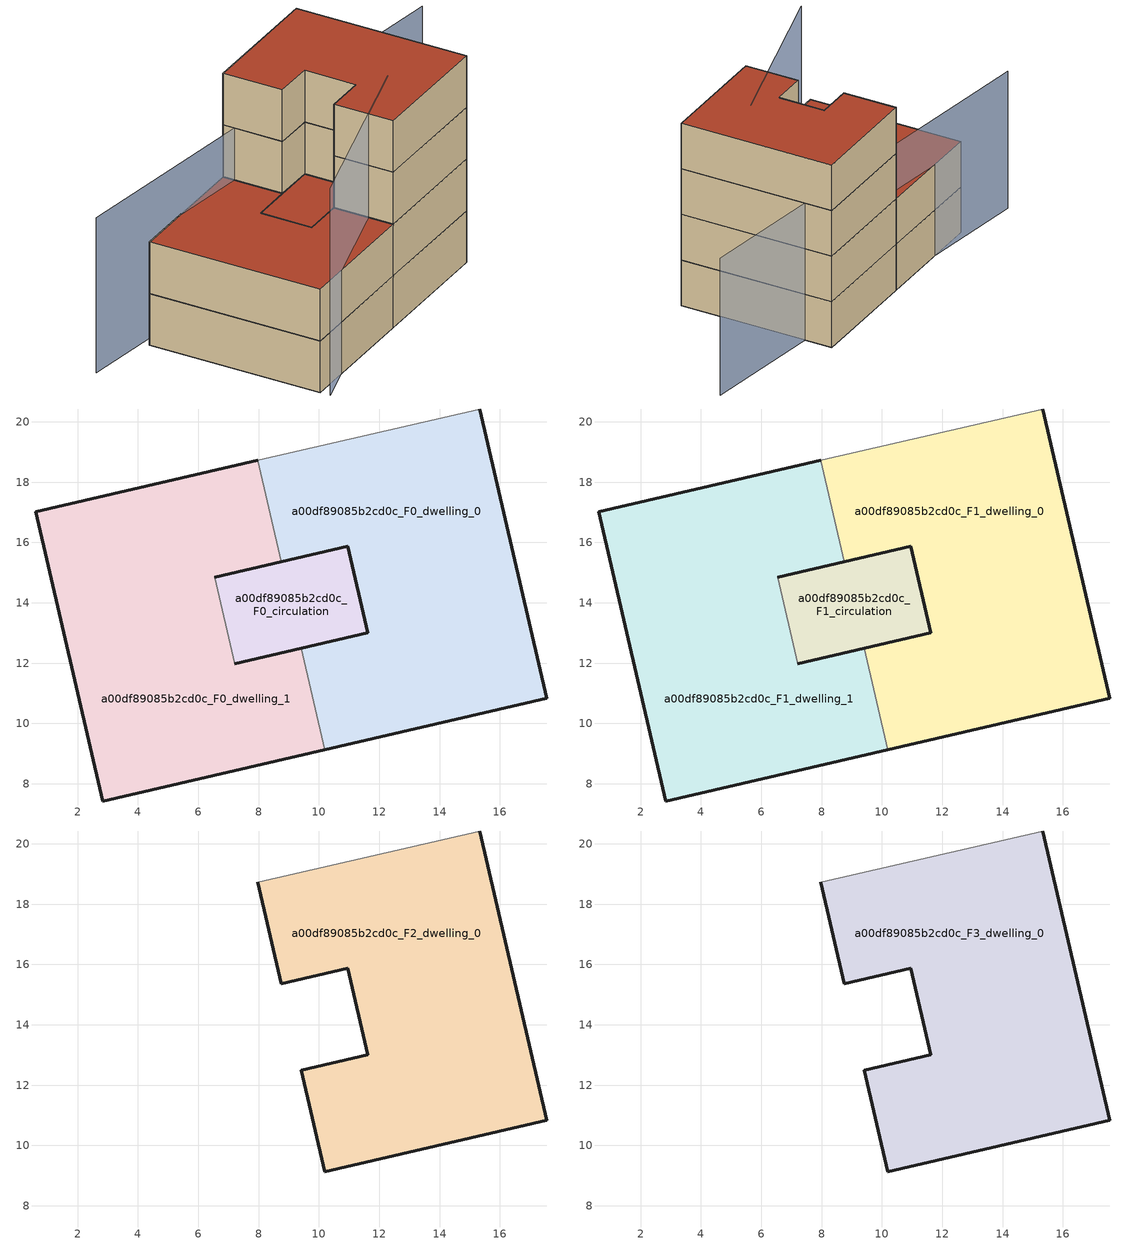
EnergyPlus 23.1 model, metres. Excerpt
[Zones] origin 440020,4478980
a00df89085b2cd0c_F0_dwelling_0
 floor ground (EU_floor_Construction): 17.56,10.84 15.34,20.42 7.97,18.72 8.75,15.37 10.96,15.88 11.62,13 9.41,12.49 10.19,9.13 z0
 wall outside (EU_wall_Construction): 9.41,12.49 11.62,13 10.96,15.88 8.75,15.37 / 15.34,20.42 17.56,10.84 10.19,9.13 z0:3
 wall adiabatic (EU_wall_Construction): 7.97,18.72 15.34,20.42 z0:3
 wall to a00df89085b2cd0c_F0_dwelling_1 (EU_wall_Construction): 10.19,9.13 9.41,12.49 / 8.75,15.37 7.97,18.72 z0:3
a00df89085b2cd0c_F0_dwelling_1
 floor ground (EU_floor_Construction): 10.19,9.13 9.41,12.49 7.21,11.98 6.54,14.85 8.75,15.37 7.97,18.72 0.61,17.01 2.83,7.43 z0
 wall outside (EU_wall_Construction): 8.75,15.37 6.54,14.85 / 7.21,11.98 9.41,12.49 / 10.19,9.13 2.83,7.43 0.61,17.01 7.97,18.72 z0:3
 wall to a00df89085b2cd0c_F0_circulation (EU_wall_Construction): 6.54,14.85 7.21,11.98 z0:3
a00df89085b2cd0c_F0_circulation
 floor ground (EU_floor_Construction): 11.62,13 10.96,15.88 6.54,14.85 7.21,11.98 z0
 wall outside (EU_wall_Construction): 6.54,14.85 10.96,15.88 11.62,13 7.21,11.98 z0:3
a00df89085b2cd0c_F1_dwelling_0
 floor to a00df89085b2cd0c_F0_dwelling_0 (EU_floor_Construction): 17.56,10.84 15.34,20.42 7.97,18.72 8.75,15.37 10.96,15.88 11.62,13 9.41,12.49 10.19,9.13 z3
 wall outside (EU_wall_Construction): 9.41,12.49 11.62,13 10.96,15.88 8.75,15.37 / 15.34,20.42 17.56,10.84 10.19,9.13 z3:6
 wall adiabatic (EU_wall_Construction): 7.97,18.72 15.34,20.42 z3:6
 wall to a00df89085b2cd0c_F1_dwelling_1 (EU_wall_Construction): 10.19,9.13 9.41,12.49 / 8.75,15.37 7.97,18.72 z3:6
a00df89085b2cd0c_F1_dwelling_1
 floor to a00df89085b2cd0c_F0_dwelling_1 (EU_floor_Construction): 10.19,9.13 9.41,12.49 7.2,11.98 6.54,14.85 8.75,15.37 7.97,18.72 0.61,17.01 2.83,7.43 z3
 wall outside (EU_wall_Construction): 8.75,15.37 6.54,14.85 / 7.21,11.98 9.41,12.49 / 10.19,9.13 2.83,7.43 0.61,17.01 7.97,18.72 z3:6
 wall to a00df89085b2cd0c_F1_circulation (EU_wall_Construction): 6.54,14.85 7.21,11.98 z3:6
 roof outside (EU_roof_Construction): 7.97,18.72 8.75,15.37 6.54,14.85 7.21,11.98 9.41,12.49 10.19,9.13 2.83,7.43 0.61,17.01 z6
a00df89085b2cd0c_F1_circulation
 floor to a00df89085b2cd0c_F0_circulation (EU_floor_Construction): 11.62,13 10.96,15.88 6.54,14.85 7.2,11.98 z3
 wall outside (EU_wall_Construction): 6.54,14.85 10.96,15.88 11.62,13 7.21,11.98 z3:6
 roof outside (EU_roof_Construction): 10.96,15.88 11.62,13 7.21,11.98 6.54,14.85 z6
a00df89085b2cd0c_F2_dwelling_0
 floor to a00df89085b2cd0c_F1_dwelling_0 (EU_floor_Construction): 17.56,10.84 15.34,20.42 7.97,18.72 8.75,15.37 10.96,15.88 11.62,13 9.41,12.49 10.19,9.13 z6
 wall outside (EU_wall_Construction): 15.34,20.42 17.56,10.84 10.19,9.13 9.41,12.49 11.62,13 10.96,15.88 8.75,15.37 7.97,18.72 z6:9
 wall adiabatic (EU_wall_Construction): 7.97,18.72 15.34,20.42 z6:9
a00df89085b2cd0c_F3_dwelling_0
 floor to a00df89085b2cd0c_F2_dwelling_0 (EU_floor_Construction): 17.56,10.84 15.34,20.42 7.97,18.72 8.75,15.37 10.96,15.88 11.62,13 9.41,12.49 10.19,9.13 z9
 wall outside (EU_wall_Construction): 15.34,20.42 17.56,10.84 10.19,9.13 9.41,12.49 11.62,13 10.96,15.88 8.75,15.37 7.97,18.72 z9:12
 wall adiabatic (EU_wall_Construction): 7.97,18.72 15.34,20.42 z9:12
 roof outside (EU_roof_Construction): 15.34,20.42 17.56,10.84 10.19,9.13 9.41,12.49 11.62,13 10.96,15.88 8.75,15.37 7.97,18.72 z12
shading: 3.01,6.89 13.38,12.41 z0:12; 23.63,19.38 -3.24,17.13 z0:9
[Building]
EU S2 Campaign: North Axis=0; Terrain=City; Solar Distribution=FullExterior
[Site:Location]
Madrid: Latitude=40.5; Longitude=-3.5; Time Zone=1; Elevation=609
[SizingPeriod:WeatherFileDays]
AnnualSizingPeriod: Begin Month=1; Begin Day of Month=1; End Month=12; End Day of Month=31; Day of Week for Start Day=Monday; Use Weather File Daylight Saving Period=No; Use Weather File Rain and Snow Indicators=No
[MATERIAL]
EU_InternalMass_Material: Roughness=MediumRough; Thickness=0.1; Conductivity=1; Density=1800; Specific Heat=900; Thermal Absorptance=0.9; Solar Absorptance=0.7; Visible Absorptance=0.7
[MATERIAL:NOMASS] Roughness=MediumRough; Thermal Absorptance=0.9; Solar Absorptance=0.7; Visible Absorptance=0.7
Name | Thermal Resistance
EU_wall_NoMass | 0.609216
EU_roof_NoMass | 0.513268
EU_floor_NoMass | 0.568163
[CONSTRUCTION]
EU_wall_Construction: EU_wall_NoMass
EU_roof_Construction: EU_roof_NoMass
EU_floor_Construction: EU_floor_NoMass
EU_InternalMass_Construction: EU_InternalMass_Material
[ZONE] Type=1; Multiplier=1; Ceiling Height=autocalculate; Floor Area=autocalculate; Part of Total Floor Area=Yes
Name | Volume
a00df89085b2cd0c_F0_dwelling_0; a00df89085b2cd0c_F1_dwelling_0; a00df89085b2cd0c_F2_dwelling_0; a00df89085b2cd0c_F3_dwelling_0 | 203.056
a00df89085b2cd0c_F0_dwelling_1; a00df89085b2cd0c_F1_dwelling_1 | 203.062
a00df89085b2cd0c_F0_circulation; a00df89085b2cd0c_F1_circulation | 40.1521
[INTERNALMASS] Construction=EU_InternalMass_Construction
Name | Zone or ZoneList | Surface Area
a00df89085b2cd0c_F0_dwelling_0_EU_InternalMass | a00df89085b2cd0c_F0_dwelling_0 | 67.6847
a00df89085b2cd0c_F0_dwelling_1_EU_InternalMass | a00df89085b2cd0c_F0_dwelling_1 | 67.6847
a00df89085b2cd0c_F1_dwelling_0_EU_InternalMass | a00df89085b2cd0c_F1_dwelling_0 | 67.6847
a00df89085b2cd0c_F1_dwelling_1_EU_InternalMass | a00df89085b2cd0c_F1_dwelling_1 | 67.6847
a00df89085b2cd0c_F2_dwelling_0_EU_InternalMass | a00df89085b2cd0c_F2_dwelling_0 | 148.735
a00df89085b2cd0c_F3_dwelling_0_EU_InternalMass | a00df89085b2cd0c_F3_dwelling_0 | 148.735
[OTHEREQUIPMENT] Fuel Type=Electricity; Design Level Calculation Method=Watts/Area; Power per Zone Floor Area=1; Fraction Latent=0; Fraction Radiant=0; Fraction Lost=0; Carbon Dioxide Generation Rate=0; EndUse Subcategory=EU_Step8_InternalGains
Name | Zone or ZoneList or Space or SpaceList | Schedule
EU_Step8_InternalGain_a00df89085b2cd0c_F0_dwelling_0_f000 | a00df89085b2cd0c_F0_dwelling_0 | EU_Step8_GainSchedule_a00df89085b2cd0c_F0_dwelling_0_f000
EU_Step8_InternalGain_a00df89085b2cd0c_F0_dwelling_1_f000 | a00df89085b2cd0c_F0_dwelling_1 | EU_Step8_GainSchedule_a00df89085b2cd0c_F0_dwelling_1_f000
EU_Step8_InternalGain_a00df89085b2cd0c_F1_dwelling_0_f000 | a00df89085b2cd0c_F1_dwelling_0 | EU_Step8_GainSchedule_a00df89085b2cd0c_F1_dwelling_0_f000
EU_Step8_InternalGain_a00df89085b2cd0c_F1_dwelling_1_f000 | a00df89085b2cd0c_F1_dwelling_1 | EU_Step8_GainSchedule_a00df89085b2cd0c_F1_dwelling_1_f000
EU_Step8_InternalGain_a00df89085b2cd0c_F2_dwelling_0_f000 | a00df89085b2cd0c_F2_dwelling_0 | EU_Step8_GainSchedule_a00df89085b2cd0c_F2_dwelling_0_f000
EU_Step8_InternalGain_a00df89085b2cd0c_F3_dwelling_0_f000 | a00df89085b2cd0c_F3_dwelling_0 | EU_Step8_GainSchedule_a00df89085b2cd0c_F3_dwelling_0_f000
[ZONEINFILTRATION:DESIGNFLOWRATE] Schedule=EU_AlwaysOn; Design Flow Rate Calculation Method=Flow/Area; Flow Rate per Floor Area=0.0005; Constant Term Coefficient=1; Temperature Term Coefficient=0; Velocity Term Coefficient=0; Velocity Squared Term Coefficient=0
Name | Zone or ZoneList or Space or SpaceList
EU_Circulation_Infiltration_a00df89085b2cd0c_F0_circulation | a00df89085b2cd0c_F0_circulation
EU_Circulation_Infiltration_a00df89085b2cd0c_F1_circulation | a00df89085b2cd0c_F1_circulation
[ZONEVENTILATION:DESIGNFLOWRATE] Schedule=EU_AlwaysOn; Design Flow Rate Calculation Method=AirChanges/Hour; Air Changes per Hour=0.752966; Ventilation Type=Natural; Fan Pressure Rise=0; Fan Total Efficiency=1; Constant Term Coefficient=1; Temperature Term Coefficient=0; Velocity Term Coefficient=0; Velocity Squared Term Coefficient=0; Minimum Indoor Temperature=-100; Maximum Indoor Temperature=100; Delta Temperature=-100; Minimum Outdoor Temperature=-100; Maximum Outdoor Temperature=100; Maximum Wind Speed=40
Name | Zone or ZoneList or Space or SpaceList
EU_ConstantAir_a00df89085b2cd0c_F0_dwelling_0 | a00df89085b2cd0c_F0_dwelling_0
EU_ConstantAir_a00df89085b2cd0c_F0_dwelling_1 | a00df89085b2cd0c_F0_dwelling_1
EU_ConstantAir_a00df89085b2cd0c_F1_dwelling_0 | a00df89085b2cd0c_F1_dwelling_0
EU_ConstantAir_a00df89085b2cd0c_F1_dwelling_1 | a00df89085b2cd0c_F1_dwelling_1
EU_ConstantAir_a00df89085b2cd0c_F2_dwelling_0 | a00df89085b2cd0c_F2_dwelling_0
EU_ConstantAir_a00df89085b2cd0c_F3_dwelling_0 | a00df89085b2cd0c_F3_dwelling_0
[HVACTEMPLATE:THERMOSTAT] Constant Heating Setpoint=20; Constant Cooling Setpoint=50
EU_HeatOnly_a00df89085b2cd0c_F0_dwelling_0; EU_HeatOnly_a00df89085b2cd0c_F0_dwelling_1; EU_HeatOnly_a00df89085b2cd0c_F1_dwelling_0; EU_HeatOnly_a00df89085b2cd0c_F1_dwelling_1; EU_HeatOnly_a00df89085b2cd0c_F2_dwelling_0; EU_HeatOnly_a00df89085b2cd0c_F3_dwelling_0
[HVACTEMPLATE:ZONE:IDEALLOADSAIRSYSTEM] System Availability Schedule=EU_AlwaysOn; Maximum Heating Supply Air Temperature=50; Minimum Cooling Supply Air Temperature=13; Maximum Heating Supply Air Humidity Ratio=0.0156; Minimum Cooling Supply Air Humidity Ratio=0.0077; Heating Limit=NoLimit; Cooling Limit=NoLimit; Heating Availability Schedule=EU_AlwaysOn; Cooling Availability Schedule=EU_CoolingOff; Dehumidification Control Type=ConstantSensibleHeatRatio; Cooling Sensible Heat Ratio=0.7; Dehumidification Setpoint=60; Humidification Control Type=None; Humidification Setpoint=30; Outdoor Air Method=None; Outdoor Air Flow Rate per Person=0.00944; Outdoor Air Flow Rate per Zone Floor Area=0; Outdoor Air Flow Rate per Zone=0; Demand Controlled Ventilation Type=None; Outdoor Air Economizer Type=NoEconomizer; Heat Recovery Type=None; Sensible Heat Recovery Effectiveness=0.7; Latent Heat Recovery Effectiveness=0.65
Name | Template Thermostat
a00df89085b2cd0c_F0_dwelling_0 | EU_HeatOnly_a00df89085b2cd0c_F0_dwelling_0
a00df89085b2cd0c_F0_dwelling_1 | EU_HeatOnly_a00df89085b2cd0c_F0_dwelling_1
a00df89085b2cd0c_F1_dwelling_0 | EU_HeatOnly_a00df89085b2cd0c_F1_dwelling_0
a00df89085b2cd0c_F1_dwelling_1 | EU_HeatOnly_a00df89085b2cd0c_F1_dwelling_1
a00df89085b2cd0c_F2_dwelling_0 | EU_HeatOnly_a00df89085b2cd0c_F2_dwelling_0
a00df89085b2cd0c_F3_dwelling_0 | EU_HeatOnly_a00df89085b2cd0c_F3_dwelling_0
[SIZING:ZONE] Zone Cooling Design Supply Air Temperature Input Method=SupplyAirTemperature; Zone Cooling Design Supply Air Temperature=13; Zone Heating Design Supply Air Temperature Input Method=SupplyAirTemperature; Zone Heating Design Supply Air Temperature=50; Zone Cooling Design Supply Air Humidity Ratio=0.008; Zone Heating Design Supply Air Humidity Ratio=0.008; Cooling Design Air Flow Method=DesignDay; Cooling Design Air Flow Rate=0; Cooling Minimum Air Flow per Zone Floor Area=0.000762; Cooling Minimum Air Flow=0; Cooling Minimum Air Flow Fraction=0.2; Heating Design Air Flow Method=DesignDay; Heating Design Air Flow Rate=0; Heating Maximum Air Flow per Zone Floor Area=0.002032; Heating Maximum Air Flow=0.141576; Heating Maximum Air Flow Fraction=0.3; Account for Dedicated Outdoor Air System=No; Dedicated Outdoor Air System Control Strategy=NeutralSupplyAir; Dedicated Outdoor Air Low Setpoint Temperature for Design=autosize; Dedicated Outdoor Air High Setpoint Temperature for Design=autosize; Zone Load Sizing Method=Sensible Load Only No Latent Load; Zone Latent Cooling Design Supply Air Humidity Ratio Input Method=HumidityRatioDifference; Zone Cooling Design Supply Air Humidity Ratio Difference=0.005; Zone Latent Heating Design Supply Air Humidity Ratio Input Method=HumidityRatioDifference; Zone Humidification Design Supply Air Humidity Ratio Difference=0.005
a00df89085b2cd0c_F0_dwelling_0; a00df89085b2cd0c_F0_dwelling_1; a00df89085b2cd0c_F1_dwelling_0; a00df89085b2cd0c_F1_dwelling_1; a00df89085b2cd0c_F2_dwelling_0; a00df89085b2cd0c_F3_dwelling_0
[SCHEDULE:CONSTANT]
Name | Hourly Value
EU_AlwaysOn | 1
EU_CoolingOff | 0
[SCHEDULE:FILE] Column Number=1; Rows to Skip at Top=0; Number of Hours of Data=8760; Column Separator=Comma; Interpolate to Timestep=No; Minutes per Item=60; Adjust Schedule for Daylight Savings=Yes
Name | File
EU_Step8_GainSchedule_a00df89085b2cd0c_F0_dwelling_0_f000 | ../../schedules/a00df89085b2cd0c/a00df89085b2cd0c_F0_dwelling_0_f000_gain.csv
EU_Step8_GainSchedule_a00df89085b2cd0c_F0_dwelling_1_f000 | ../../schedules/a00df89085b2cd0c/a00df89085b2cd0c_F0_dwelling_1_f000_gain.csv
EU_Step8_GainSchedule_a00df89085b2cd0c_F1_dwelling_0_f000 | ../../schedules/a00df89085b2cd0c/a00df89085b2cd0c_F1_dwelling_0_f000_gain.csv
EU_Step8_GainSchedule_a00df89085b2cd0c_F1_dwelling_1_f000 | ../../schedules/a00df89085b2cd0c/a00df89085b2cd0c_F1_dwelling_1_f000_gain.csv
EU_Step8_GainSchedule_a00df89085b2cd0c_F2_dwelling_0_f000 | ../../schedules/a00df89085b2cd0c/a00df89085b2cd0c_F2_dwelling_0_f000_gain.csv
EU_Step8_GainSchedule_a00df89085b2cd0c_F3_dwelling_0_f000 | ../../schedules/a00df89085b2cd0c/a00df89085b2cd0c_F3_dwelling_0_f000_gain.csv
